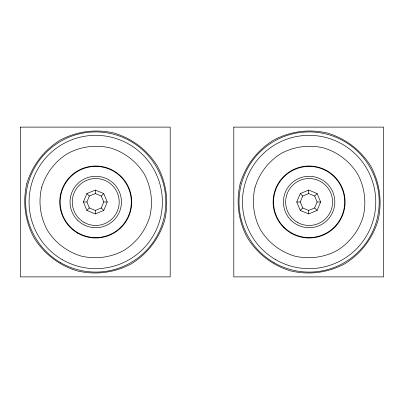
<?xml version="1.0" encoding="UTF-8"?>
<svg xmlns="http://www.w3.org/2000/svg" width="404" height="404" viewBox="0 0 404 404"><rect width="100%" height="100%" fill="white"/><g stroke="black" fill="none" stroke-linecap="round" stroke-linejoin="round"><path stroke-width="0.61" d="M83.386 202L86.88 193.567L95.309 190.077L103.742 193.567L107.232 202L103.742 210.434L95.309 213.923L86.88 210.434L83.386 202L86.88 202L89.35 207.964L95.309 210.434L101.273 207.964L103.742 202L101.273 196.036L95.309 193.567L89.35 196.036L86.88 202M296.768 202L300.258 193.567L308.691 190.077L317.12 193.567L320.614 202L317.12 210.434L308.691 213.923L300.258 210.434L296.768 202L300.258 202L302.727 196.036L308.691 193.567L314.65 196.036L317.12 202L314.65 207.964L308.691 210.434L302.727 207.964L300.258 202M86.88 210.434L89.35 207.964M101.273 196.036L103.742 193.567M300.258 210.434L302.727 207.964M314.65 196.036L317.12 193.567M103.742 202L107.232 202M317.12 202L320.614 202M300.258 193.567L302.727 196.036M314.65 207.964L317.12 210.434M86.88 193.567L89.35 196.036M101.273 207.964L103.742 210.434M308.691 190.077L308.691 193.567M308.691 210.434L308.691 213.923M95.309 190.077L95.309 193.567M95.309 210.434L95.309 213.923M26.816 183.537C22.493 202.106 24.957 220.857 33.946 237.673C44.016 253.863 59.019 265.372 77.265 270.912C95.834 275.24 114.585 272.771 131.401 263.787C147.591 253.712 159.105 238.708 164.64 220.463C168.968 201.894 166.499 183.143 157.515 166.327C147.445 150.137 132.436 138.628 114.196 133.088C95.627 128.76 76.876 131.229 60.06 140.213C43.869 150.288 32.355 165.292 26.816 183.537M41.637 187.507C38.223 201.889 40.213 216.993 47.233 230.002C54.989 242.582 67.074 251.859 81.234 256.091C95.617 259.504 110.721 257.515 123.73 250.5C136.31 242.743 145.586 230.654 149.823 216.493C153.232 202.111 151.242 187.007 144.228 173.998C136.471 161.418 124.382 152.141 110.221 147.909C95.839 144.496 80.739 146.485 67.731 153.5C55.146 161.257 45.874 173.346 41.637 187.507M240.198 183.537C235.87 202.106 238.34 220.857 247.324 237.673C257.393 253.863 272.397 265.372 290.643 270.912C309.212 275.24 327.962 272.771 344.779 263.787C360.969 253.712 372.483 238.708 378.023 220.463C382.346 201.894 379.881 183.143 370.892 166.327C360.822 150.137 345.819 138.628 327.573 133.088C309.004 128.76 290.254 131.229 273.437 140.213C257.247 150.288 245.733 165.292 240.198 183.537M255.015 187.507C251.606 201.889 253.596 216.993 260.61 230.002C268.367 242.582 280.457 251.859 294.617 256.091C308.994 259.504 324.099 257.515 337.108 250.5C349.692 242.743 358.964 230.654 363.201 216.493C366.615 202.111 364.625 187.007 357.606 173.998C349.849 161.418 337.764 152.141 323.604 147.909C309.222 144.496 294.117 146.485 281.108 153.5C268.529 161.257 259.252 173.346 255.015 187.507M20.427 127.119L20.427 276.881L170.19 276.881L170.19 127.119L20.427 127.119M233.81 127.119L233.81 276.881L383.573 276.881L383.573 127.119L233.81 127.119M297.374 222.326A23.472 23.472 0 0 0 332.583 202A23.472 23.472 0 0 0 297.374 181.674A23.472 23.472 0 0 0 297.374 222.326M274.069 262.696A70.084 70.084 0 0 0 379.194 202A70.084 70.084 0 0 0 274.069 141.304A70.084 70.084 0 0 0 274.069 262.696M291.112 233.169A35.991 35.991 0 0 0 345.097 202A35.991 35.991 0 0 0 291.112 170.831A35.991 35.991 0 0 0 291.112 233.169M275.781 259.727A66.66 66.66 0 0 0 375.765 202A66.66 66.66 0 0 0 275.781 144.273A66.66 66.66 0 0 0 275.781 259.727M283.956 227.149A35.567 35.567 0 0 0 343.466 211.206A35.567 35.567 0 0 0 299.904 167.645A35.567 35.567 0 0 0 283.956 227.149M290.936 220.175A25.704 25.704 0 0 0 333.936 208.651A25.704 25.704 0 0 0 302.455 177.169A25.704 25.704 0 0 0 290.936 220.175M83.992 222.326A23.472 23.472 0 0 0 119.2 202A23.472 23.472 0 0 0 83.992 181.674A23.472 23.472 0 0 0 83.992 222.326M60.686 262.696A70.084 70.084 0 0 0 165.812 202A70.084 70.084 0 0 0 60.686 141.304A70.084 70.084 0 0 0 60.686 262.696M77.735 233.169A35.991 35.991 0 0 0 131.719 202A35.991 35.991 0 0 0 77.735 170.831A35.991 35.991 0 0 0 77.735 233.169M62.398 259.727A66.66 66.66 0 0 0 162.388 202A66.66 66.66 0 0 0 62.398 144.273A66.66 66.66 0 0 0 62.398 259.727M70.579 227.149A35.567 35.567 0 0 0 130.083 211.206A35.567 35.567 0 0 0 86.522 167.645A35.567 35.567 0 0 0 70.579 227.149M77.553 220.175A25.704 25.704 0 0 0 120.559 208.651A25.704 25.704 0 0 0 89.077 177.169A25.704 25.704 0 0 0 77.553 220.175"/></g></svg>
